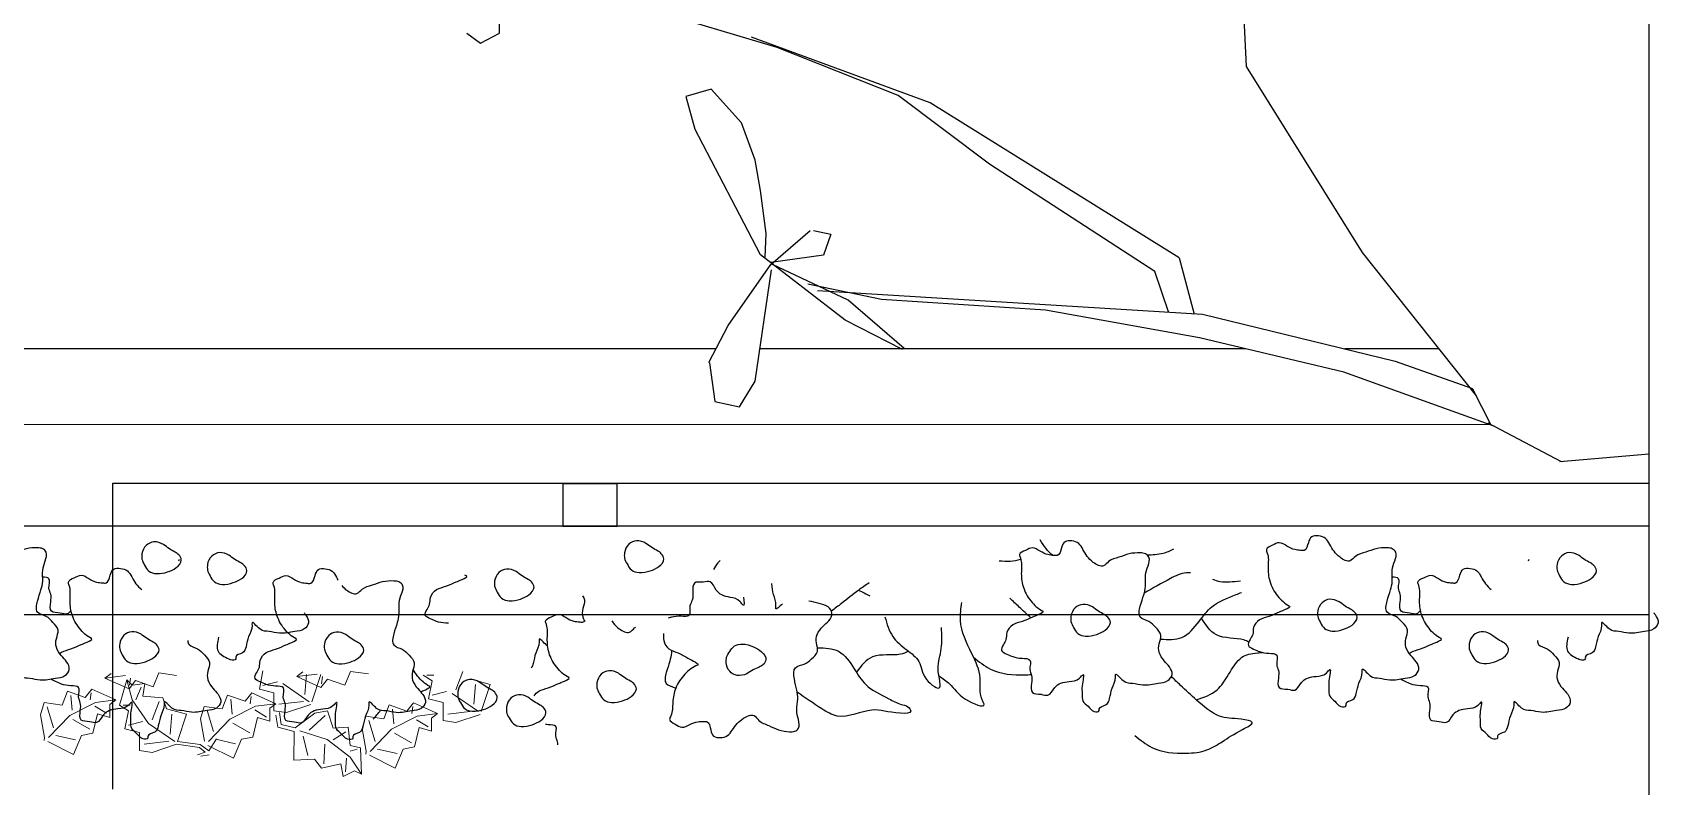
# Model space of a CAD drawing. Header units: millimetres. Extents: x 10227 to 13232, y 2 to 9351.
# Drawn here: x 11624 to 11708.7, y 7908.1 to 7947.4 of the extents above; entities that cross this region are included whole.
import ezdxf

# ---------------------------------------------------------------- set-up
doc = ezdxf.new("R2010")
doc.units = ezdxf.units.MM
for name, color, linetype in [('A-FURN', 9, 'Continuous'), ('A-GLAZ-FULL', 4, 'Continuous'), ('A-WALL-FULL-EXTR', 1, 'Continuous')]:
    doc.layers.add(name, color=color, linetype=linetype)

msp = doc.modelspace()

# ---------------------------------------------------------------- linework, layer by layer
at = {"layer": 'A-FURN'}
for p, q in [((11687.225, 7945.61), (11686.89, 7952.25)), ((11648.317, 7947.342), (11648.317, 7948.449)), ((11662.779, 7946.612), (11656.137, 7948.589)), ((11646.623, 7947.342), (11647.34, 7946.822)), ((11647.34, 7946.822), (11648.317, 7947.342)), ((11670.749, 7943.727), (11661.455, 7947.149)), ((11669.083, 7944.107), (11662.779, 7946.612)), ((11693.264, 7935.93), (11687.225, 7945.61)), ((11659.353, 7944.438), (11658.022, 7944.057)), ((11660.923, 7942.679), (11659.353, 7944.438)), ((11658.022, 7944.057), (11658.497, 7942.346)), ((11673.839, 7940.534), (11669.083, 7944.107)), ((11683.713, 7935.661), (11670.749, 7943.727)), ((11661.636, 7940.731), (11660.923, 7942.679)), ((11661.915, 7935.813), (11658.502, 7942.366)), ((11661.922, 7939.162), (11661.636, 7940.731)), ((11682.456, 7934.937), (11673.839, 7940.534)), ((11662.207, 7936.928), (11661.922, 7939.162)), ((11662.159, 7935.693), (11662.207, 7936.928)), ((11662.446, 7935.3), (11664.504, 7937.074)), ((11664.68, 7937.071), (11665.584, 7936.881)), ((11665.584, 7936.881), (11665.203, 7935.788)), ((11666.321, 7932.407), (11661.915, 7935.813)), ((11665.203, 7935.788), (11662.445, 7935.407)), ((11699.191, 7928.464), (11693.264, 7935.93)), ((11660.237, 7932.132), (11662.446, 7935.3)), ((11661.636, 7929.229), (11662.492, 7935.027)), ((11666.488, 7933.459), (11662.54, 7935.312)), ((11683.168, 7932.835), (11682.456, 7934.937)), ((11668.216, 7933.482), (11664.376, 7934.288)), ((11664.879, 7933.95), (11684.936, 7932.727)), ((11669.389, 7930.94), (11666.488, 7933.459)), ((11676.749, 7932.929), (11668.216, 7933.482)), ((11669.303, 7930.891), (11666.321, 7932.407)), ((11684.774, 7931.497), (11676.749, 7932.929)), ((11684.936, 7932.727), (11694.965, 7930.283)), ((11659.226, 7930.202), (11660.237, 7932.132)), ((11692.283, 7929.708), (11684.774, 7931.497)), ((11659.258, 7930.18), (11659.544, 7928.183)), ((11694.965, 7930.283), (11698.995, 7928.845)), ((11660.828, 7927.898), (11661.636, 7929.229)), ((11700.158, 7926.882), (11692.283, 7929.708)), ((11659.544, 7928.183), (11660.828, 7927.898)), ((11699.94, 7926.98), (11699.006, 7928.822)), ((11708.183, 7921.684), (11510.222, 7921.684)), ((11708.183, 7917.068), (11510.222, 7917.068))]:
    msp.add_line(p, q, dxfattribs=at)
at = {"layer": 'A-FURN', "ltscale": 0.1}
for p, q in [((11683.713, 7935.661), (11684.496, 7932.727)), ((11699.793, 7927.064), (11703.606, 7925.052)), ((11703.539, 7925.052), (11708.183, 7925.45))]:
    msp.add_line(p, q, dxfattribs=at)
at = {"layer": 'A-FURN', "lineweight": 5}
for p, q in [((11627.777, 7913.776), (11628.096, 7914.017)), ((11627.777, 7913.776), (11628.844, 7913.912)), ((11629.033, 7913.218), (11627.777, 7913.776)), ((11628.533, 7912.364), (11628.911, 7913.685)), ((11628.911, 7913.685), (11629.194, 7912.647)), ((11628.911, 7913.685), (11629.194, 7913.402)), ((11629.059, 7913.405), (11629.112, 7913.779)), ((11630.579, 7914.049), (11630.287, 7913.327)), ((11631.514, 7913.918), (11630.579, 7914.049)), ((11635.82, 7913.204), (11636.009, 7914.148)), ((11637.767, 7913.853), (11638.087, 7914.094)), ((11637.767, 7913.853), (11638.835, 7913.989)), ((11639.023, 7913.295), (11637.767, 7913.853)), ((11638.18, 7912.921), (11638.275, 7913.96)), ((11639.03, 7913.96), (11638.558, 7912.544)), ((11639.369, 7913.723), (11639.023, 7913.295)), ((11639.049, 7913.482), (11639.102, 7913.856)), ((11640.278, 7913.405), (11639.369, 7913.723)), ((11640.57, 7914.126), (11640.278, 7913.405)), ((11641.505, 7913.995), (11640.57, 7914.126)), ((11644.816, 7913.639), (11644.344, 7913.922)), ((11644.533, 7913.922), (11644.911, 7913.922)), ((11646.421, 7914.111), (11646.044, 7913.167)), ((11646.799, 7913.733), (11647.837, 7913.45)), ((11625.545, 7912.368), (11625.837, 7913.09)), ((11625.837, 7913.09), (11626.745, 7912.771)), ((11625.998, 7912.876), (11626.079, 7912.102)), ((11626.745, 7912.771), (11627.091, 7913.199)), ((11627.065, 7913.012), (11627.013, 7912.638)), ((11627.091, 7913.199), (11628.348, 7912.641)), ((11629.379, 7913.646), (11629.033, 7913.218)), ((11629.194, 7913.402), (11629.854, 7913.496)), ((11630.287, 7913.327), (11629.379, 7913.646)), ((11629.382, 7912.647), (11629.666, 7913.308)), ((11629.854, 7913.496), (11629.76, 7912.836)), ((11629.76, 7912.836), (11630.798, 7912.741)), ((11633.876, 7912.17), (11634.168, 7912.892)), ((11634.168, 7912.892), (11635.076, 7912.573)), ((11635.076, 7912.573), (11635.423, 7913.001)), ((11635.423, 7913.001), (11636.679, 7912.443)), ((11636.575, 7913.016), (11635.82, 7913.204)), ((11636.009, 7913.393), (11636.764, 7913.582)), ((11636.575, 7912.072), (11636.575, 7913.016)), ((11637.047, 7913.488), (11638.422, 7912.548)), ((11644.628, 7912.695), (11644.816, 7913.639)), ((11644.816, 7912.883), (11645.572, 7913.072)), ((11645.855, 7912.978), (11647.229, 7912.038)), ((11646.988, 7912.411), (11647.082, 7913.45)), ((11647.837, 7913.45), (11647.365, 7912.034)), ((11624.425, 7911.858), (11624.61, 7912.499)), ((11624.61, 7912.499), (11625.545, 7912.368)), ((11624.771, 7912.286), (11625.094, 7911.192)), ((11627.28, 7912.505), (11625.947, 7911.835)), ((11627.254, 7912.319), (11627.869, 7911.946)), ((11628.348, 7912.641), (11627.28, 7912.505)), ((11628.348, 7912.641), (11628.028, 7912.4)), ((11628.028, 7912.4), (11628.029, 7911.733)), ((11629.005, 7912.08), (11628.533, 7912.364)), ((11628.722, 7912.364), (11629.099, 7912.364)), ((11628.816, 7911.137), (11629.005, 7912.08)), ((11629.194, 7912.647), (11630.043, 7911.42)), ((11630.61, 7912.552), (11630.232, 7911.609)), ((11630.798, 7912.741), (11630.987, 7912.175)), ((11630.987, 7912.175), (11632.026, 7911.892)), ((11632.756, 7911.66), (11632.941, 7912.301)), ((11632.941, 7912.301), (11633.876, 7912.17)), ((11633.102, 7912.088), (11633.425, 7910.994)), ((11635.611, 7912.307), (11634.278, 7911.637)), ((11634.329, 7912.678), (11634.41, 7911.904)), ((11635.396, 7912.814), (11635.344, 7912.44)), ((11635.585, 7912.12), (11636.2, 7911.748)), ((11636.679, 7912.443), (11635.611, 7912.307)), ((11636.679, 7912.443), (11636.359, 7912.202)), ((11636.359, 7912.202), (11636.36, 7911.535)), ((11637.236, 7911.977), (11636.575, 7912.072)), ((11638.119, 7912.566), (11636.826, 7912.412)), ((11637.236, 7911.977), (11638.509, 7912.398)), ((11638.712, 7911.95), (11639.37, 7912.065)), ((11639.37, 7912.065), (11639.662, 7911.167)), ((11642.294, 7911.656), (11642.586, 7912.377)), ((11642.586, 7912.377), (11643.494, 7912.059)), ((11642.746, 7912.164), (11642.828, 7911.39)), ((11643.494, 7912.059), (11643.84, 7912.487)), ((11643.814, 7912.3), (11643.762, 7911.926)), ((11643.84, 7912.487), (11645.097, 7911.929)), ((11645.383, 7912.506), (11644.628, 7912.695)), ((11645.383, 7911.562), (11645.383, 7912.506)), ((11646.926, 7912.056), (11645.633, 7911.902)), ((11624.425, 7911.858), (11624.641, 7910.684)), ((11625.947, 7911.835), (11624.849, 7910.675)), ((11626.989, 7911.116), (11626.107, 7911.622)), ((11627.388, 7911.918), (11627.15, 7910.903)), ((11628.029, 7911.733), (11627.388, 7911.918)), ((11629.005, 7911.325), (11629.76, 7911.514)), ((11630.043, 7911.42), (11631.418, 7910.48)), ((11631.176, 7910.853), (11631.27, 7911.892)), ((11632.026, 7911.892), (11631.554, 7910.476)), ((11632.756, 7911.66), (11632.972, 7910.486)), ((11634.278, 7911.637), (11633.18, 7910.477)), ((11635.32, 7910.918), (11634.438, 7911.424)), ((11635.719, 7911.72), (11635.481, 7910.705)), ((11636.36, 7911.535), (11635.719, 7911.72)), ((11636.789, 7911.214), (11636.681, 7911.84)), ((11637.63, 7911.003), (11636.789, 7911.214)), ((11636.952, 7911.353), (11636.871, 7911.98)), ((11636.952, 7911.353), (11636.952, 7911.353)), ((11637.692, 7911.182), (11636.952, 7911.353)), ((11637.752, 7911.241), (11637.692, 7911.182)), ((11638.712, 7911.95), (11637.752, 7911.241)), ((11639.249, 7911.827), (11638.407, 7911.057)), ((11639.662, 7911.167), (11640.438, 7911.221)), ((11640.438, 7911.221), (11640.55, 7910.265)), ((11641.173, 7911.146), (11641.359, 7911.787)), ((11641.173, 7911.146), (11641.39, 7909.972)), ((11641.359, 7911.787), (11642.294, 7911.656)), ((11641.52, 7911.574), (11641.842, 7910.48)), ((11644.029, 7911.793), (11642.695, 7911.123)), ((11644.137, 7911.206), (11643.899, 7910.191)), ((11644.003, 7911.606), (11644.618, 7911.234)), ((11645.097, 7911.929), (11644.029, 7911.793)), ((11644.778, 7911.021), (11644.137, 7911.206)), ((11645.097, 7911.929), (11644.777, 7911.688)), ((11644.777, 7911.688), (11644.778, 7911.021)), ((11646.044, 7911.468), (11645.383, 7911.562)), ((11646.044, 7911.468), (11647.316, 7911.888)), ((11624.641, 7910.684), (11624.623, 7910.532)), ((11626.138, 7909.806), (11624.802, 7910.471)), ((11625.228, 7910.792), (11626.243, 7910.554)), ((11626.563, 7910.795), (11626.138, 7909.806)), ((11627.15, 7910.903), (11626.563, 7910.795)), ((11629.571, 7910.948), (11628.816, 7911.137)), ((11629.571, 7910.004), (11629.571, 7910.948)), ((11631.115, 7910.498), (11629.822, 7910.344)), ((11630.232, 7909.909), (11631.504, 7910.33)), ((11632.699, 7910.156), (11631.504, 7910.33)), ((11632.746, 7910.323), (11631.554, 7910.476)), ((11633.188, 7909.982), (11632.746, 7910.323)), ((11633.596, 7910.609), (11633.188, 7909.982)), ((11633.559, 7910.594), (11634.574, 7910.356)), ((11634.894, 7910.597), (11634.469, 7909.608)), ((11635.481, 7910.705), (11634.894, 7910.597)), ((11637.619, 7909.511), (11637.63, 7911.003)), ((11639.359, 7910.572), (11637.93, 7911.034)), ((11638.106, 7910.761), (11638.337, 7909.744)), ((11639.17, 7909.32), (11639.237, 7910.334)), ((11640.546, 7909.668), (11639.359, 7910.572)), ((11640.317, 7910.983), (11639.657, 7910.57)), ((11642.695, 7911.123), (11641.598, 7909.962)), ((11643.738, 7910.404), (11642.856, 7910.909)), ((11630.232, 7909.909), (11629.571, 7910.004)), ((11632.591, 7909.773), (11632.998, 7909.912)), ((11632.998, 7909.912), (11632.699, 7910.156)), ((11633.215, 7909.773), (11632.781, 7909.704)), ((11634.469, 7909.608), (11633.133, 7910.273)), ((11638.694, 7909.562), (11637.619, 7909.511)), ((11639.049, 7909.082), (11638.694, 7909.562)), ((11640.366, 7909.609), (11640.301, 7908.893)), ((11641.136, 7908.768), (11640.546, 7909.668)), ((11640.907, 7910.083), (11640.548, 7909.966)), ((11640.55, 7910.265), (11641.087, 7910.141)), ((11641.087, 7910.141), (11641.136, 7908.768)), ((11641.39, 7909.972), (11641.372, 7909.82)), ((11642.887, 7909.094), (11641.55, 7909.758)), ((11641.977, 7910.08), (11642.992, 7909.842)), ((11643.312, 7910.083), (11642.887, 7909.094)), ((11643.899, 7910.191), (11643.312, 7910.083)), ((11640.065, 7909.313), (11639.049, 7909.082)), ((11640.18, 7908.655), (11640.065, 7909.313)), ((11640.779, 7908.949), (11640.18, 7908.655)), ((11641.136, 7908.768), (11640.779, 7908.949))]:
    msp.add_line(p, q, dxfattribs=at)
at = {"layer": 'A-FURN', "elevation": 0}
msp.add_lwpolyline([(11651.621, 7923.884), (11651.621, 7921.684), (11654.449, 7921.684), (11654.449, 7923.884)], close=True, dxfattribs=at)
at = {"layer": 'A-FURN'}
for points, start_tangent, end_tangent in [([(11619.189, 7917.521), (11618.565, 7918.056), (11618.164, 7918.814), (11618.075, 7919.573), (11618.03, 7920.287), (11617.986, 7920.465), (11618.298, 7920.688), (11618.654, 7920.822), (11619.055, 7920.643), (11619.457, 7920.465), (11619.769, 7920.42), (11619.947, 7920.42), (11620.17, 7920.822), (11620.348, 7921.134), (11620.705, 7921.179), (11621.061, 7921.045), (11621.284, 7920.733), (11621.507, 7920.376), (11621.819, 7920.064), (11622.354, 7919.885), (11622.621, 7920.108), (11623.156, 7920.331), (11623.691, 7920.51), (11624.271, 7920.554), (11624.538, 7920.51), (11624.716, 7920.331), (11624.672, 7919.885), (11624.538, 7919.394), (11624.538, 7918.814), (11624.449, 7918.368), (11624.271, 7917.788), (11624.271, 7917.209), (11624.716, 7916.986), (11625.073, 7916.673), (11625.34, 7916.272), (11625.251, 7915.826), (11625.251, 7915.38), (11625.519, 7914.933), (11625.786, 7914.621), (11625.92, 7914.22), (11625.697, 7913.907), (11625.207, 7913.774), (11624.404, 7913.684), (11623.869, 7913.774), (11623.379, 7913.907), (11622.978, 7914.22), (11622.978, 7914.086), (11622.8, 7913.506), (11622.666, 7912.971), (11622.488, 7912.658), (11622.131, 7912.435), (11622.131, 7912.346), (11621.864, 7912.301), (11621.551, 7912.569), (11621.284, 7912.837), (11621.239, 7913.238), (11621.239, 7913.64), (11621.284, 7914.22), (11621.106, 7914.041), (11620.571, 7913.863), (11620.125, 7913.774), (11619.813, 7913.551), (11619.457, 7913.149), (11619.1, 7913.194), (11618.654, 7913.283), (11618.61, 7913.774), (11618.61, 7914.175), (11618.52, 7914.487), (11618.52, 7914.978), (11618.119, 7915.067), (11617.629, 7915.157), (11617.317, 7915.29), (11617.05, 7915.469), (11617.139, 7915.781), (11617.272, 7916.049), (11617.317, 7916.406), (11617.629, 7916.807), (11618.119, 7916.986), (11618.654, 7917.209), (11618.966, 7917.342), (11619.189, 7917.521)], (-0.883306, 0.468797), (-0.883306, 0.468797)), ([(11629.707, 7920.239), (11629.929, 7920.685), (11630.331, 7920.864), (11630.821, 7920.73), (11631.133, 7920.507), (11631.445, 7920.328), (11631.623, 7920.195), (11631.757, 7919.927), (11631.49, 7919.525), (11631.044, 7919.302), (11630.464, 7919.213), (11630.063, 7919.347), (11629.84, 7919.659), (11629.707, 7919.971), (11629.707, 7920.239)], (0.120483, 0.992715), (0.120483, 0.992715)), ([(11654.834, 7920.298), (11655.057, 7920.744), (11655.459, 7920.923), (11655.949, 7920.789), (11656.261, 7920.566), (11656.573, 7920.387), (11656.751, 7920.253), (11656.885, 7919.986), (11656.617, 7919.584), (11656.172, 7919.361), (11655.592, 7919.272), (11655.191, 7919.406), (11654.968, 7919.718), (11654.834, 7920.03), (11654.834, 7920.298)], (0.120483, 0.992715), (0.120483, 0.992715)), ([(11676.612, 7917.258), (11675.988, 7917.793), (11675.587, 7918.552), (11675.498, 7919.31), (11675.453, 7920.024), (11675.408, 7920.202), (11675.72, 7920.425), (11676.077, 7920.559), (11676.478, 7920.381), (11676.879, 7920.202), (11677.191, 7920.158), (11677.37, 7920.158), (11677.593, 7920.559), (11677.771, 7920.871), (11678.127, 7920.916), (11678.484, 7920.782), (11678.707, 7920.47), (11678.93, 7920.113), (11679.242, 7919.801), (11679.777, 7919.622), (11680.044, 7919.845), (11680.579, 7920.068), (11681.114, 7920.247), (11681.693, 7920.292), (11681.961, 7920.247), (11682.139, 7920.068), (11682.094, 7919.622), (11681.961, 7919.132), (11681.961, 7918.552), (11681.872, 7918.106), (11681.693, 7917.526), (11681.693, 7916.946), (11682.139, 7916.723), (11682.496, 7916.41), (11682.763, 7916.009), (11682.674, 7915.563), (11682.674, 7915.117), (11682.941, 7914.671), (11683.209, 7914.358), (11683.343, 7913.957), (11683.12, 7913.645), (11682.629, 7913.511), (11681.827, 7913.422), (11681.292, 7913.511), (11680.802, 7913.645), (11680.401, 7913.957), (11680.401, 7913.823), (11680.222, 7913.243), (11680.089, 7912.708), (11679.91, 7912.396), (11679.554, 7912.173), (11679.554, 7912.083), (11679.286, 7912.039), (11678.974, 7912.306), (11678.707, 7912.574), (11678.662, 7912.976), (11678.662, 7913.377), (11678.707, 7913.957), (11678.529, 7913.778), (11677.994, 7913.6), (11677.548, 7913.511), (11677.236, 7913.288), (11676.879, 7912.886), (11676.523, 7912.931), (11676.077, 7913.02), (11676.032, 7913.511), (11676.032, 7913.912), (11675.943, 7914.225), (11675.943, 7914.715), (11675.542, 7914.805), (11675.052, 7914.894), (11674.74, 7915.028), (11674.472, 7915.206), (11674.561, 7915.518), (11674.695, 7915.786), (11674.74, 7916.143), (11675.052, 7916.544), (11675.542, 7916.723), (11676.077, 7916.946), (11676.389, 7917.08), (11676.612, 7917.258)], (-0.883306, 0.468797), (-0.883306, 0.468797)), ([(11689.462, 7917.521), (11688.838, 7918.056), (11688.437, 7918.814), (11688.348, 7919.573), (11688.303, 7920.287), (11688.259, 7920.465), (11688.571, 7920.688), (11688.927, 7920.822), (11689.328, 7920.643), (11689.73, 7920.465), (11690.042, 7920.42), (11690.22, 7920.42), (11690.443, 7920.822), (11690.621, 7921.134), (11690.978, 7921.179), (11691.334, 7921.045), (11691.557, 7920.733), (11691.78, 7920.376), (11692.092, 7920.064), (11692.627, 7919.885), (11692.894, 7920.108), (11693.429, 7920.331), (11693.964, 7920.51), (11694.544, 7920.554), (11694.811, 7920.51), (11694.989, 7920.331), (11694.945, 7919.885), (11694.811, 7919.394), (11694.811, 7918.814), (11694.722, 7918.368), (11694.544, 7917.788), (11694.544, 7917.209), (11694.989, 7916.986), (11695.346, 7916.673), (11695.613, 7916.272), (11695.524, 7915.826), (11695.524, 7915.38), (11695.792, 7914.933), (11696.059, 7914.621), (11696.193, 7914.22), (11695.97, 7913.907), (11695.48, 7913.774), (11694.677, 7913.684), (11694.142, 7913.774), (11693.652, 7913.907), (11693.251, 7914.22), (11693.251, 7914.086), (11693.073, 7913.506), (11692.939, 7912.971), (11692.761, 7912.658), (11692.404, 7912.435), (11692.404, 7912.346), (11692.137, 7912.301), (11691.825, 7912.569), (11691.557, 7912.837), (11691.513, 7913.238), (11691.513, 7913.64), (11691.557, 7914.22), (11691.379, 7914.041), (11690.844, 7913.863), (11690.398, 7913.774), (11690.086, 7913.551), (11689.73, 7913.149), (11689.373, 7913.194), (11688.927, 7913.283), (11688.883, 7913.774), (11688.883, 7914.175), (11688.794, 7914.487), (11688.794, 7914.978), (11688.392, 7915.067), (11687.902, 7915.157), (11687.59, 7915.29), (11687.323, 7915.469), (11687.412, 7915.781), (11687.546, 7916.049), (11687.59, 7916.406), (11687.902, 7916.807), (11688.392, 7916.986), (11688.927, 7917.209), (11689.239, 7917.342), (11689.462, 7917.521)], (-0.883306, 0.468797), (-0.883306, 0.468797)), ([(11633.12, 7919.682), (11633.343, 7920.128), (11633.744, 7920.307), (11634.235, 7920.173), (11634.547, 7919.95), (11634.859, 7919.771), (11635.037, 7919.637), (11635.171, 7919.37), (11634.903, 7918.968), (11634.457, 7918.745), (11633.878, 7918.656), (11633.477, 7918.79), (11633.254, 7919.102), (11633.12, 7919.414), (11633.12, 7919.682)], (0.120483, 0.992715), (0.120483, 0.992715)), ([(11703.393, 7919.682), (11703.616, 7920.128), (11704.017, 7920.307), (11704.508, 7920.173), (11704.82, 7919.95), (11705.132, 7919.771), (11705.31, 7919.637), (11705.444, 7919.37), (11705.176, 7918.968), (11704.731, 7918.745), (11704.151, 7918.656), (11703.75, 7918.79), (11703.527, 7919.102), (11703.393, 7919.414), (11703.393, 7919.682)], (0.120483, 0.992715), (0.120483, 0.992715)), ([(11648.073, 7918.827), (11648.296, 7919.273), (11648.697, 7919.451), (11649.187, 7919.318), (11649.499, 7919.095), (11649.811, 7918.916), (11649.99, 7918.782), (11650.123, 7918.515), (11649.856, 7918.113), (11649.41, 7917.89), (11648.831, 7917.801), (11648.43, 7917.935), (11648.207, 7918.247), (11648.073, 7918.559), (11648.073, 7918.827)], (0.120483, 0.992715), (0.120483, 0.992715)), ([(11678.083, 7916.99), (11678.306, 7917.436), (11678.707, 7917.615), (11679.197, 7917.481), (11679.509, 7917.258), (11679.821, 7917.08), (11679.999, 7916.946), (11680.133, 7916.678), (11679.866, 7916.277), (11679.42, 7916.054), (11678.841, 7915.964), (11678.439, 7916.098), (11678.217, 7916.41), (11678.083, 7916.723), (11678.083, 7916.99)], (0.120483, 0.992715), (0.120483, 0.992715)), ([(11690.933, 7917.253), (11691.156, 7917.699), (11691.557, 7917.878), (11692.047, 7917.744), (11692.36, 7917.521), (11692.672, 7917.342), (11692.85, 7917.209), (11692.984, 7916.941), (11692.716, 7916.539), (11692.27, 7916.316), (11691.691, 7916.227), (11691.29, 7916.361), (11691.067, 7916.673), (11690.933, 7916.986), (11690.933, 7917.253)], (0.120483, 0.992715), (0.120483, 0.992715)), ([(11628.548, 7915.564), (11628.771, 7916.01), (11629.172, 7916.189), (11629.662, 7916.055), (11629.974, 7915.832), (11630.286, 7915.654), (11630.465, 7915.52), (11630.598, 7915.252), (11630.331, 7914.851), (11629.885, 7914.628), (11629.306, 7914.538), (11628.905, 7914.672), (11628.682, 7914.984), (11628.548, 7915.297), (11628.548, 7915.564)], (0.120483, 0.992715), (0.120483, 0.992715)), ([(11639.208, 7915.546), (11639.431, 7915.993), (11639.832, 7916.171), (11640.323, 7916.037), (11640.635, 7915.814), (11640.947, 7915.636), (11641.125, 7915.502), (11641.259, 7915.234), (11640.991, 7914.833), (11640.546, 7914.61), (11639.966, 7914.52), (11639.565, 7914.654), (11639.342, 7914.967), (11639.208, 7915.279), (11639.208, 7915.546)], (0.120483, 0.992715), (0.120483, 0.992715)), ([(11660.13, 7914.592), (11660.312, 7914.128), (11660.696, 7913.915), (11661.196, 7914.004), (11661.527, 7914.199), (11661.853, 7914.349), (11662.043, 7914.466), (11662.2, 7914.721), (11661.969, 7915.145), (11661.545, 7915.407), (11660.975, 7915.547), (11660.564, 7915.449), (11660.314, 7915.158), (11660.153, 7914.859), (11660.13, 7914.592)], (0.032031, -0.999487), (0.032031, -0.999487)), ([(11698.821, 7915.564), (11699.044, 7916.01), (11699.445, 7916.189), (11699.935, 7916.055), (11700.247, 7915.832), (11700.559, 7915.654), (11700.738, 7915.52), (11700.871, 7915.252), (11700.604, 7914.851), (11700.158, 7914.628), (11699.579, 7914.538), (11699.178, 7914.672), (11698.955, 7914.984), (11698.821, 7915.297), (11698.821, 7915.564)], (0.120483, 0.992715), (0.120483, 0.992715)), ([(11646.157, 7913.08), (11646.38, 7913.526), (11646.781, 7913.704), (11647.271, 7913.571), (11647.583, 7913.348), (11647.895, 7913.169), (11648.074, 7913.035), (11648.207, 7912.768), (11647.94, 7912.366), (11647.494, 7912.143), (11646.915, 7912.054), (11646.513, 7912.188), (11646.291, 7912.5), (11646.157, 7912.812), (11646.157, 7913.08)], (0.120483, 0.992715), (0.120483, 0.992715)), ([(11653.4, 7913.534), (11653.623, 7913.98), (11654.024, 7914.159), (11654.514, 7914.025), (11654.826, 7913.802), (11655.138, 7913.623), (11655.316, 7913.489), (11655.45, 7913.222), (11655.183, 7912.82), (11654.737, 7912.597), (11654.157, 7912.508), (11653.756, 7912.642), (11653.533, 7912.954), (11653.4, 7913.266), (11653.4, 7913.534)], (0.120483, 0.992715), (0.120483, 0.992715)), ([(11648.692, 7912.285), (11648.915, 7912.731), (11649.316, 7912.91), (11649.806, 7912.776), (11650.118, 7912.553), (11650.43, 7912.375), (11650.609, 7912.241), (11650.742, 7911.973), (11650.475, 7911.572), (11650.029, 7911.349), (11649.45, 7911.259), (11649.049, 7911.393), (11648.826, 7911.705), (11648.692, 7912.018), (11648.692, 7912.285)], (0.120483, 0.992715), (0.120483, 0.992715))]:
    msp.add_spline(points, degree=3, dxfattribs=dict(at, start_tangent=start_tangent, end_tangent=end_tangent))
for points in [[(11677.151, 7920.162), (11676.871, 7920.344), (11676.674, 7920.657), (11676.477, 7920.969)], [(11631.643, 7919.953), (11631.634, 7919.923), (11631.624, 7919.894), (11631.616, 7919.863)], [(11701.916, 7919.953), (11701.907, 7919.923), (11701.898, 7919.894), (11701.889, 7919.863)], [(11667.016, 7918.345), (11667.219, 7918.254), (11667.423, 7918.163), (11667.61, 7918.055)]]:
    msp.add_open_spline(points, degree=3, dxfattribs=at)
for points, knots in [([(11682.049, 7920.188), (11682.329, 7920.2), (11682.807, 7920.22), (11683.262, 7920.397), (11683.43, 7920.504)], [0, 0, 0, 0, 3.936182, 6.739205, 6.739205, 6.739205, 6.739205]), ([(11659.48, 7919.423), (11659.545, 7919.549), (11659.648, 7919.715), (11659.777, 7919.858), (11659.815, 7919.897)], [0.7830962, 0.7830962, 0.7830962, 0.7830962, 1.28731, 1.4850384, 1.4850384, 1.4850384, 1.4850384]), ([(11674.342, 7919.884), (11674.734, 7919.859), (11675.132, 7919.835), (11675.463, 7919.975), (11675.467, 7919.977)], [0, 0, 0, 0, 1.314466, 1.332994, 1.332994, 1.332994, 1.332994]), ([(11626.008, 7917.306), (11625.947, 7917.217), (11625.808, 7917.05), (11625.424, 7917.207), (11624.882, 7917.145), (11624.956, 7917.736), (11624.998, 7918.125), (11624.793, 7918.488), (11625.007, 7919.004), (11624.674, 7919.027), (11624.538, 7919.033)], [75.19283, 75.19283, 75.19283, 75.19283, 75.545093, 75.968665, 76.504457, 77.08521, 77.558423, 77.941183, 78.519555, 78.929856, 78.929856, 78.929856, 78.929856]), ([(11625.423, 7915.051), (11625.453, 7915.076), (11625.629, 7915.203), (11626.024, 7915.275), (11626.505, 7915.508), (11626.766, 7915.614), (11627.161, 7915.787), (11627.077, 7915.832), (11626.835, 7915.961), (11626.407, 7916.348), (11626.007, 7917.079), (11625.934, 7917.874), (11626.01, 7918.412), (11625.807, 7918.858), (11626.212, 7918.989), (11626.554, 7919.217), (11626.947, 7918.938), (11627.3, 7918.764), (11627.604, 7918.739), (11627.951, 7918.696), (11628.038, 7919.114), (11628.191, 7919.504), (11628.609, 7919.508), (11628.981, 7919.396), (11629.178, 7919.029), (11629.385, 7918.672), (11629.573, 7918.477), (11629.697, 7918.383)], [39.913765, 39.913765, 39.913765, 39.913765, 40.047178, 40.662166, 41.345229, 41.74539, 42.081896, 42.081896, 42.081896, 43.050962, 44.062166, 44.962168, 45.805075, 46.021855, 46.473918, 46.92284, 47.440338, 47.957837, 48.329336, 48.539484, 49.080719, 49.504543, 49.928115, 50.377037, 50.829218, 51.325138, 51.831474, 51.831474, 51.831474, 51.831474]), ([(11640.113, 7918.597), (11640.185, 7918.511), (11640.4, 7918.305), (11640.875, 7918.042), (11641.206, 7918.505), (11641.708, 7918.602), (11642.236, 7918.842), (11642.712, 7918.854), (11643.09, 7918.838), (11643.353, 7918.581), (11643.213, 7918.145), (11643.038, 7917.674), (11643.124, 7917.147), (11642.989, 7916.603), (11642.815, 7916.13), (11642.672, 7915.425), (11643.306, 7915.327), (11643.609, 7914.97), (11643.988, 7914.589), (11643.766, 7914.123), (11643.755, 7913.636), (11644.037, 7913.24), (11644.35, 7912.936), (11644.553, 7912.518), (11644.231, 7912.117), (11643.649, 7912.071), (11643.044, 7911.908), (11642.419, 7912.102), (11641.951, 7912.05), (11641.497, 7912.693), (11641.553, 7912.182), (11641.314, 7911.834), (11641.244, 7911.331), (11641.098, 7910.877), (11640.641, 7910.863), (11640.709, 7910.56), (11640.294, 7910.565), (11640.143, 7910.876), (11639.758, 7911.098), (11639.804, 7911.556), (11639.745, 7911.916), (11639.957, 7912.715), (11639.572, 7912.19), (11639.16, 7912.166), (11638.682, 7912.105), (11638.301, 7911.849), (11638.092, 7911.34), (11637.627, 7911.53), (11637.084, 7911.469), (11637.159, 7912.059), (11637.2, 7912.449), (11636.995, 7912.811), (11637.221, 7913.356), (11636.605, 7913.35), (11636.219, 7913.415), (11635.889, 7913.58), (11635.504, 7913.726), (11635.684, 7914.084), (11635.861, 7914.346), (11635.817, 7914.762), (11636.161, 7915.161), (11636.684, 7915.257), (11637.165, 7915.49), (11637.426, 7915.596), (11637.822, 7915.769), (11637.737, 7915.814), (11637.495, 7915.943), (11637.068, 7916.33), (11636.668, 7917.061), (11636.594, 7917.856), (11636.67, 7918.394), (11636.468, 7918.84), (11636.872, 7918.971), (11637.214, 7919.199), (11637.607, 7918.92), (11637.961, 7918.746), (11638.265, 7918.721), (11638.611, 7918.678), (11638.699, 7919.096), (11638.851, 7919.486), (11639.27, 7919.49), (11639.642, 7919.378), (11639.796, 7919.09), (11639.887, 7918.928), (11639.916, 7918.881)], [9.355904, 9.355904, 9.355904, 9.355904, 9.763541, 10.428141, 10.838604, 11.521667, 12.186267, 12.87127, 13.190848, 13.488162, 14.016573, 14.616035, 15.299565, 15.835754, 16.55086, 17.23439, 17.821867, 18.380538, 18.949129, 19.485318, 20.01111, 20.624154, 21.108746, 21.607517, 22.059698, 22.658746, 23.610242, 24.249397, 24.848445, 25.447641, 25.605379, 26.320485, 26.970824, 27.394647, 27.890393, 27.995551, 28.315129, 28.799661, 29.245632, 29.721753, 30.194966, 30.880513, 31.177827, 31.842427, 32.378219, 32.830283, 33.463196, 33.886769, 34.422561, 35.003314, 35.476527, 35.859287, 36.437658, 36.922045, 37.509442, 37.909602, 38.288546, 38.671306, 39.023961, 39.447864, 40.047178, 40.662166, 41.345229, 41.74539, 42.081896, 42.081896, 42.081896, 43.050962, 44.062166, 44.962168, 45.805075, 46.021855, 46.473918, 46.92284, 47.440338, 47.957837, 48.329336, 48.539484, 49.080719, 49.504543, 49.928115, 50.377037, 50.829218, 51.02278, 51.02278, 51.02278, 51.02278]), ([(11645.662, 7916.634), (11645.619, 7916.637), (11645.377, 7916.646), (11645.084, 7916.695), (11644.754, 7916.861), (11644.368, 7917.006), (11644.549, 7917.364), (11644.726, 7917.626), (11644.682, 7918.043), (11645.026, 7918.442), (11645.549, 7918.537), (11646.03, 7918.77), (11646.291, 7918.876), (11646.686, 7919.05), (11646.602, 7919.095), (11646.573, 7919.11), (11646.545, 7919.126), (11646.517, 7919.143)], [36.790543, 36.790543, 36.790543, 36.790543, 36.922045, 37.509442, 37.909602, 38.288546, 38.671306, 39.023961, 39.447864, 40.047178, 40.662166, 41.345229, 41.74539, 42.081896, 42.081896, 42.081896, 42.196716, 42.196716, 42.196716, 42.196716]), ([(11661.035, 7917.984), (11661.052, 7917.761), (11661.099, 7917.392), (11660.789, 7917.903), (11660.381, 7917.964), (11659.91, 7918.066), (11659.553, 7918.355), (11659.391, 7918.881), (11658.91, 7918.732), (11658.375, 7918.842), (11658.397, 7918.247), (11658.404, 7917.855), (11658.168, 7917.513), (11658.344, 7916.95), (11657.731, 7917.011), (11657.385, 7916.984), (11657.177, 7916.913), (11657.114, 7916.891)], [30.330069, 30.330069, 30.330069, 30.330069, 30.880513, 31.177827, 31.842427, 32.378219, 32.830283, 33.463196, 33.886769, 34.422561, 35.003314, 35.476527, 35.859287, 36.437658, 36.922045, 37.509442, 37.743635, 37.743635, 37.743635, 37.743635]), ([(11684.3, 7919.257), (11684.229, 7919.263), (11683.87, 7919.265), (11683.04, 7918.858), (11682.343, 7918.459), (11681.9, 7918.205)], [11.524335, 11.524335, 11.524335, 11.524335, 11.777561, 12.819679, 14.649017, 14.649017, 14.649017, 14.649017]), ([(11686.912, 7918.815), (11686.487, 7918.79), (11686.079, 7918.705), (11685.599, 7918.854), (11685.466, 7918.902)], [8.2809, 8.2809, 8.2809, 8.2809, 9.627654, 10.125719, 10.125719, 10.125719, 10.125719]), ([(11696.281, 7917.306), (11696.22, 7917.217), (11696.081, 7917.05), (11695.697, 7917.207), (11695.155, 7917.145), (11695.229, 7917.736), (11695.271, 7918.125), (11695.066, 7918.488), (11695.28, 7919.004), (11694.947, 7919.027), (11694.811, 7919.033)], [75.19283, 75.19283, 75.19283, 75.19283, 75.545093, 75.968665, 76.504457, 77.08521, 77.558423, 77.941183, 78.519555, 78.929856, 78.929856, 78.929856, 78.929856]), ([(11695.697, 7915.051), (11695.726, 7915.076), (11695.902, 7915.203), (11696.297, 7915.275), (11696.778, 7915.508), (11697.039, 7915.614), (11697.434, 7915.787), (11697.35, 7915.832), (11697.108, 7915.961), (11696.68, 7916.348), (11696.28, 7917.079), (11696.207, 7917.874), (11696.283, 7918.412), (11696.08, 7918.858), (11696.485, 7918.989), (11696.827, 7919.217), (11697.22, 7918.938), (11697.573, 7918.764), (11697.877, 7918.739), (11698.224, 7918.696), (11698.311, 7919.114), (11698.464, 7919.504), (11698.882, 7919.508), (11699.255, 7919.396), (11699.451, 7919.029), (11699.658, 7918.672), (11699.847, 7918.477), (11699.97, 7918.383)], [39.913765, 39.913765, 39.913765, 39.913765, 40.047178, 40.662166, 41.345229, 41.74539, 42.081896, 42.081896, 42.081896, 43.050962, 44.062166, 44.962168, 45.805075, 46.021855, 46.473918, 46.92284, 47.440338, 47.957837, 48.329336, 48.539484, 49.080719, 49.504543, 49.928115, 50.377037, 50.829218, 51.325138, 51.831474, 51.831474, 51.831474, 51.831474]), ([(11652.651, 7918.059), (11652.702, 7917.991), (11652.815, 7917.79), (11652.63, 7917.404), (11652.622, 7917.006), (11652.726, 7916.792), (11652.773, 7916.718)], [60.74025, 60.74025, 60.74025, 60.74025, 61.031025, 61.567214, 62.093007, 62.399592, 62.399592, 62.399592, 62.399592]), ([(11663.068, 7917.637), (11662.897, 7917.509), (11662.667, 7917.255), (11662.763, 7917.735), (11662.556, 7918.104), (11662.537, 7918.499), (11662.504, 7918.697), (11662.503, 7918.705)], [24.91841, 24.91841, 24.91841, 24.91841, 25.447641, 25.605379, 26.320485, 26.970824, 26.999665, 26.999665, 26.999665, 26.999665]), ([(11667.567, 7918.732), (11667.383, 7918.616), (11666.878, 7918.248), (11666.256, 7917.766), (11665.787, 7917.392), (11665.613, 7917.254)], [10.973368, 10.973368, 10.973368, 10.973368, 11.713751, 13.046466, 13.827823, 13.827823, 13.827823, 13.827823]), ([(11675.996, 7916.909), (11675.788, 7917.098), (11675.43, 7917.432), (11675.067, 7917.778), (11674.906, 7917.931)], [12.061038, 12.061038, 12.061038, 12.061038, 13.046466, 13.827823, 13.827823, 13.827823, 13.827823]), ([(11682.745, 7915.806), (11683.137, 7915.782), (11683.96, 7915.73), (11684.73, 7916.672), (11685.441, 7917.67), (11686.335, 7917.97), (11686.865, 7918.202), (11686.956, 7918.238)], [0, 0, 0, 0, 1.314466, 2.758059, 3.953921, 5.620335, 5.961182, 5.961182, 5.961182, 5.961182]), ([(11638.145, 7917.178), (11638.18, 7917.138), (11638.304, 7916.986), (11638.465, 7916.654), (11638.143, 7916.252), (11637.561, 7916.206), (11636.956, 7916.044), (11636.331, 7916.237), (11635.863, 7916.186), (11635.409, 7916.829), (11635.465, 7916.318), (11635.226, 7915.969), (11635.156, 7915.466), (11635.01, 7915.013), (11634.553, 7914.998), (11634.621, 7914.696), (11634.372, 7914.698), (11634.252, 7914.759), (11634.224, 7914.779)], [63.000252, 63.000252, 63.000252, 63.000252, 63.190643, 63.689413, 64.141595, 64.740643, 65.692139, 66.331294, 66.930342, 67.529538, 67.687276, 68.402381, 69.05272, 69.476544, 69.972289, 70.077448, 70.397025, 70.516565, 70.516565, 70.516565, 70.516565]), ([(11650.127, 7912.851), (11650.187, 7912.947), (11650.41, 7913.159), (11650.875, 7913.244), (11651.357, 7913.478), (11651.617, 7913.583), (11652.013, 7913.757), (11651.929, 7913.802), (11651.687, 7913.93), (11651.259, 7914.318), (11650.859, 7915.048), (11650.786, 7915.844), (11650.861, 7916.382), (11650.659, 7916.828), (11651.064, 7916.959), (11651.405, 7917.186), (11651.799, 7916.908), (11652.152, 7916.733), (11652.456, 7916.709), (11652.682, 7916.68), (11652.753, 7916.735), (11652.778, 7916.767)], [39.655284, 39.655284, 39.655284, 39.655284, 40.047178, 40.662166, 41.345229, 41.74539, 42.081896, 42.081896, 42.081896, 43.050962, 44.062166, 44.962168, 45.805075, 46.021855, 46.473918, 46.92284, 47.440338, 47.957837, 48.329336, 48.539484, 48.69173, 48.69173, 48.69173, 48.69173]), ([(11656.861, 7916.101), (11656.861, 7916.098), (11656.882, 7915.982), (11656.821, 7915.673), (11657.129, 7915.246), (11657.641, 7915.104), (11658.1, 7914.829), (11658.35, 7914.701), (11658.729, 7914.493), (11658.641, 7914.456), (11658.388, 7914.349), (11657.928, 7914.001), (11657.465, 7913.309), (11657.321, 7912.523), (11657.349, 7911.98), (11657.108, 7911.554), (11657.499, 7911.388), (11657.82, 7911.131), (11658.236, 7911.373), (11658.603, 7911.516), (11658.908, 7911.513), (11659.257, 7911.526), (11659.307, 7911.101), (11659.425, 7910.699), (11659.841, 7910.658), (11660.222, 7910.737), (11660.45, 7911.085), (11660.691, 7911.426), (11661.035, 7911.722), (11661.569, 7911.958), (11661.857, 7911.468), (11662.349, 7911.327), (11662.854, 7911.041), (11663.327, 7910.987), (11663.704, 7910.969), (11663.989, 7911.202), (11663.888, 7911.648), (11663.756, 7912.133), (11663.888, 7912.65), (11663.802, 7913.205), (11663.671, 7913.691), (11663.59, 7914.406), (11664.23, 7914.448), (11664.564, 7914.776), (11664.975, 7915.122), (11664.795, 7915.606), (11664.828, 7916.092), (11665.143, 7916.462), (11665.483, 7916.737), (11665.721, 7917.135), (11665.436, 7917.563), (11664.95, 7917.646), (11664.611, 7917.755), (11664.434, 7917.788)], [39.012615, 39.012615, 39.012615, 39.012615, 39.023961, 39.447864, 40.047178, 40.662166, 41.345229, 41.74539, 42.081896, 42.081896, 42.081896, 43.050962, 44.062166, 44.962168, 45.805075, 46.021855, 46.473918, 46.92284, 47.440338, 47.957837, 48.329336, 48.539484, 49.080719, 49.504543, 49.928115, 50.377037, 50.829218, 51.325138, 51.845437, 52.510038, 52.9205, 53.603564, 54.268164, 54.953167, 55.272744, 55.570058, 56.098469, 56.697931, 57.381462, 57.917651, 58.632756, 59.316286, 59.903763, 60.462434, 61.031025, 61.567214, 62.093007, 62.706051, 63.190643, 63.689413, 64.141595, 64.740643, 65.383914, 65.383914, 65.383914, 65.383914]), ([(11708.418, 7917.178), (11708.453, 7917.138), (11708.577, 7916.986), (11708.738, 7916.654), (11708.416, 7916.252), (11707.834, 7916.206), (11707.229, 7916.044), (11706.604, 7916.237), (11706.136, 7916.186), (11705.682, 7916.829), (11705.738, 7916.318), (11705.499, 7915.969), (11705.429, 7915.466), (11705.283, 7915.013), (11704.826, 7914.998), (11704.894, 7914.696), (11704.645, 7914.698), (11704.526, 7914.759), (11704.497, 7914.779)], [63.000252, 63.000252, 63.000252, 63.000252, 63.190643, 63.689413, 64.141595, 64.740643, 65.692139, 66.331294, 66.930342, 67.529538, 67.687276, 68.402381, 69.05272, 69.476544, 69.972289, 70.077448, 70.397025, 70.516565, 70.516565, 70.516565, 70.516565]), ([(11654.176, 7916.757), (11654.199, 7916.723), (11654.305, 7916.571), (11654.556, 7916.313), (11655.066, 7916.03), (11655.282, 7916.331), (11655.392, 7916.414), (11655.409, 7916.425)], [51.177219, 51.177219, 51.177219, 51.177219, 51.325138, 51.845437, 52.510038, 52.9205, 52.989692, 52.989692, 52.989692, 52.989692]), ([(11687.344, 7915.648), (11687.258, 7915.694), (11686.803, 7915.904), (11685.595, 7915.759), (11685.099, 7916.543), (11684.879, 7916.891)], [6.408714, 6.408714, 6.408714, 6.408714, 6.789964, 8.505278, 9.87226, 9.87226, 9.87226, 9.87226]), ([(11632.097, 7915.73), (11632.098, 7915.648), (11632.15, 7915.422), (11632.645, 7915.345), (11632.948, 7914.988), (11633.327, 7914.607), (11633.105, 7914.141), (11633.095, 7913.654), (11633.376, 7913.258), (11633.69, 7912.954), (11633.892, 7912.536), (11633.57, 7912.135), (11632.989, 7912.088), (11632.384, 7911.926), (11631.758, 7912.12), (11631.291, 7912.068), (11630.837, 7912.711), (11630.892, 7912.2), (11630.653, 7911.852), (11630.584, 7911.349), (11630.438, 7910.895), (11629.98, 7910.881), (11630.049, 7910.578), (11629.633, 7910.582), (11629.483, 7910.894), (11629.097, 7911.116), (11629.144, 7911.574), (11629.084, 7911.934), (11629.297, 7912.733), (11628.912, 7912.208), (11628.499, 7912.184), (11628.022, 7912.123), (11627.64, 7911.867), (11627.432, 7911.358), (11626.966, 7911.548), (11626.424, 7911.487), (11626.498, 7912.077), (11626.54, 7912.467), (11626.335, 7912.829), (11626.56, 7913.374), (11625.944, 7913.368), (11625.559, 7913.432), (11625.247, 7913.589), (11625.02, 7913.676), (11624.968, 7913.733)], [59.033429, 59.033429, 59.033429, 59.033429, 59.316286, 59.903763, 60.462434, 61.031025, 61.567214, 62.093007, 62.706051, 63.190643, 63.689413, 64.141595, 64.740643, 65.692139, 66.331294, 66.930342, 67.529538, 67.687276, 68.402381, 69.05272, 69.476544, 69.972289, 70.077448, 70.397025, 70.881558, 71.327529, 71.803649, 72.276863, 72.962409, 73.259723, 73.924324, 74.460115, 74.912179, 75.545093, 75.968665, 76.504457, 77.08521, 77.558423, 77.941183, 78.519555, 79.003941, 79.591338, 79.991499, 80.293473, 80.293473, 80.293473, 80.293473]), ([(11650.832, 7915.453), (11650.819, 7915.462), (11650.631, 7915.593), (11650.362, 7915.974), (11650.417, 7915.463), (11650.179, 7915.114), (11650.113, 7914.643), (11650.03, 7914.367), (11649.975, 7914.299)], [24.803037, 24.803037, 24.803037, 24.803037, 24.848445, 25.447641, 25.605379, 26.320485, 26.970824, 27.279925, 27.279925, 27.279925, 27.279925]), ([(11702.37, 7915.73), (11702.371, 7915.648), (11702.423, 7915.422), (11702.918, 7915.345), (11703.221, 7914.988), (11703.6, 7914.607), (11703.378, 7914.141), (11703.368, 7913.654), (11703.649, 7913.258), (11703.963, 7912.954), (11704.165, 7912.536), (11703.843, 7912.135), (11703.262, 7912.088), (11702.657, 7911.926), (11702.032, 7912.12), (11701.564, 7912.068), (11701.11, 7912.711), (11701.165, 7912.2), (11700.927, 7911.852), (11700.857, 7911.349), (11700.711, 7910.895), (11700.253, 7910.881), (11700.322, 7910.578), (11699.907, 7910.582), (11699.756, 7910.894), (11699.371, 7911.116), (11699.417, 7911.574), (11699.358, 7911.934), (11699.57, 7912.733), (11699.185, 7912.208), (11698.772, 7912.184), (11698.295, 7912.123), (11697.913, 7911.867), (11697.705, 7911.358), (11697.239, 7911.548), (11696.697, 7911.487), (11696.771, 7912.077), (11696.813, 7912.467), (11696.608, 7912.829), (11696.833, 7913.374), (11696.218, 7913.368), (11695.832, 7913.432), (11695.52, 7913.589), (11695.294, 7913.676), (11695.241, 7913.733)], [59.033429, 59.033429, 59.033429, 59.033429, 59.316286, 59.903763, 60.462434, 61.031025, 61.567214, 62.093007, 62.706051, 63.190643, 63.689413, 64.141595, 64.740643, 65.692139, 66.331294, 66.930342, 67.529538, 67.687276, 68.402381, 69.05272, 69.476544, 69.972289, 70.077448, 70.397025, 70.881558, 71.327529, 71.803649, 72.276863, 72.962409, 73.259723, 73.924324, 74.460115, 74.912179, 75.545093, 75.968665, 76.504457, 77.08521, 77.558423, 77.941183, 78.519555, 79.003941, 79.591338, 79.991499, 80.293473, 80.293473, 80.293473, 80.293473]), ([(11657.28, 7915.226), (11657.281, 7915.182), (11657.278, 7914.985), (11657.181, 7914.59), (11657.006, 7914.117), (11656.863, 7913.413), (11657.323, 7913.341), (11657.485, 7913.251), (11657.499, 7913.242)], [15.147135, 15.147135, 15.147135, 15.147135, 15.299565, 15.835754, 16.55086, 17.23439, 17.821867, 17.879021, 17.879021, 17.879021, 17.879021]), ([(11669.621, 7915.175), (11669.473, 7915.105), (11668.982, 7914.887), (11667.722, 7915.153), (11667.158, 7914.416), (11666.908, 7914.089)], [6.205462, 6.205462, 6.205462, 6.205462, 6.789964, 8.505278, 9.87226, 9.87226, 9.87226, 9.87226]), ([(11673.008, 7914.871), (11673.29, 7914.636), (11674.046, 7914.007), (11675.182, 7913.92), (11675.908, 7913.952), (11676.018, 7913.961)], [0, 0, 0, 0, 1.274481, 3.421457, 3.807397, 3.807397, 3.807397, 3.807397]), ([(11684.609, 7912.642), (11685.002, 7912.777), (11685.722, 7913.026), (11686.302, 7913.99), (11686.874, 7914.941), (11687.481, 7915.07), (11687.97, 7915.107), (11688.033, 7915.117)], [0, 0, 0, 0, 1.410754, 2.587869, 3.929969, 4.948161, 5.147037, 5.147037, 5.147037, 5.147037]), ([(11644.215, 7913.063), (11644.28, 7913.091), (11644.427, 7913.152), (11644.77, 7913.303), (11644.686, 7913.348), (11644.444, 7913.476), (11644.129, 7913.761), (11643.897, 7914.108), (11643.831, 7914.23)], [41.443493, 41.443493, 41.443493, 41.443493, 41.74539, 42.081896, 42.081896, 42.081896, 43.050962, 43.53847, 43.53847, 43.53847, 43.53847]), ([(11651.368, 7910.304), (11651.367, 7910.356), (11651.351, 7910.508), (11651.187, 7910.799), (11651.412, 7911.343), (11650.96, 7911.339), (11650.765, 7911.354), (11650.721, 7911.359)], [35.287059, 35.287059, 35.287059, 35.287059, 35.476527, 35.859287, 36.437658, 36.922045, 37.070932, 37.070932, 37.070932, 37.070932])]:
    msp.add_open_spline(points, degree=3, knots=knots, dxfattribs=at)
for points in [[(11671.205, 7913.891), (11671.76, 7913.478), (11672.592, 7912.679), (11673.557, 7912.413), (11673.457, 7912.646), (11673.357, 7913.778), (11672.925, 7915.043), (11672.326, 7916.775), (11672.402, 7917.72)], [(11668.395, 7916.957), (11668.799, 7915.942), (11669.531, 7915.243), (11670.163, 7914.644), (11670.562, 7913.711), (11671.261, 7913.312), (11671.261, 7913.545), (11671.161, 7914.277), (11671.328, 7915.31), (11671.34, 7916.403)], [(11633.692, 7915.902), (11633.669, 7915.181), (11634.224, 7914.779)], [(11703.965, 7915.902), (11703.942, 7915.181), (11704.497, 7914.779)], [(11664.878, 7915.359), (11665.978, 7915.173), (11666.799, 7914.264), (11667.394, 7913.442), (11668.597, 7912.7), (11669.239, 7912.409), (11669.595, 7912.277), (11669.743, 7912.063), (11669.198, 7911.944), (11667.709, 7912.11), (11665.912, 7911.802), (11665.11, 7912.174), (11663.824, 7913.043)], [(11681.411, 7910.793), (11682.292, 7910.166), (11684.089, 7909.866), (11685.154, 7910.033), (11685.952, 7910.466), (11687.017, 7911.099), (11687.516, 7911.465), (11686.951, 7911.631), (11685.819, 7911.798), (11684.622, 7912.63), (11683.79, 7913.396), (11683.309, 7913.853)], [(11641.755, 7911.63), (11642.136, 7912.099)]]:
    msp.add_spline(points, degree=3, dxfattribs=at)
at = {"layer": 'A-GLAZ-FULL', "ltscale": 0.1}
for p, q in [((11659.603, 7930.921), (11379.183, 7930.921)), ((11687.191, 7930.921), (11661.886, 7930.921)), ((11697.241, 7930.921), (11692.348, 7930.921)), ((11699.94, 7926.98), (11375.183, 7926.921)), ((11628.183, 7923.921), (11708.183, 7923.921)), ((11628.183, 7907.992), (11628.183, 7923.921))]:
    msp.add_line(p, q, dxfattribs=at)
at = {"layer": 'A-WALL-FULL-EXTR', "ltscale": 0.1}
msp.add_line((11708.183, 7632.14), (11708.183, 8021.791), dxfattribs=at)

doc.saveas('drawing.dxf')
